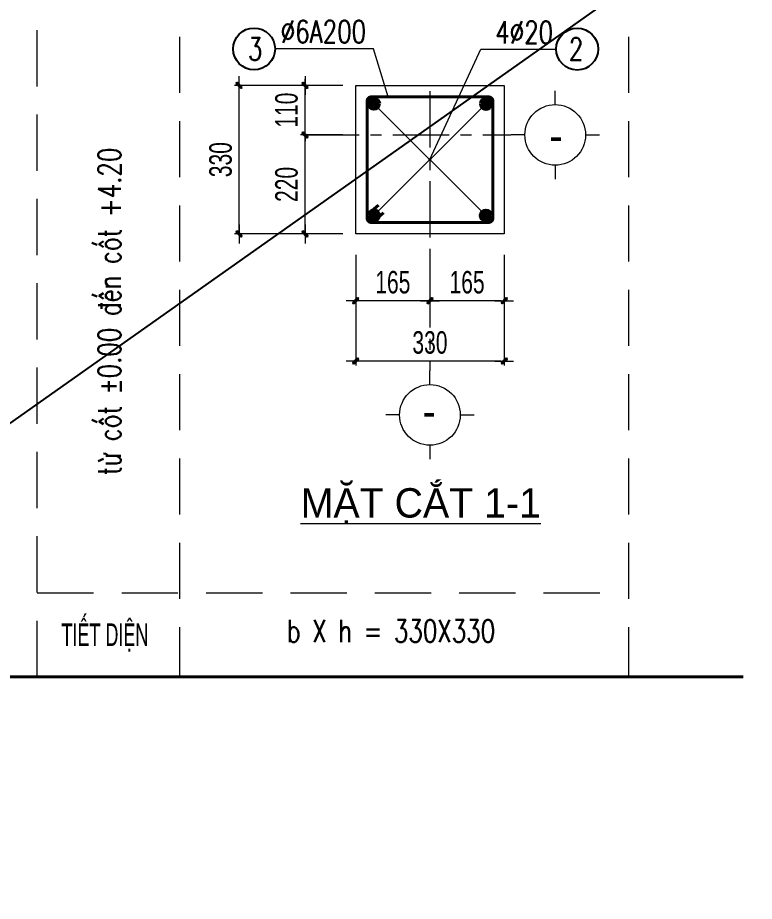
# Model space of a CAD drawing. Header units: millimetres. Extents: x -211129 to 461116, y -574633 to 115.
# Drawn here: x 74016 to 82200, y -546468 to -536647 of the extents above; entities that cross this region are included whole.
import ezdxf
from ezdxf.enums import TextEntityAlignment as Align

# ---------------------------------------------------------------- set-up
doc = ezdxf.new("R2010")
doc.units = ezdxf.units.MM
doc.header["$MEASUREMENT"] = 0
doc.header["$PDMODE"] = 32
for name, pattern in [('CENTERX2', [4, 2.5, -0.5, 0.5, -0.5]), ('DASHDOT', [1, 0.5, -0.25, 0, -0.25]), ('HIDDEN', [0.375, 0.25, -0.125])]:
    doc.linetypes.add(name, pattern=pattern)
doc.layers.get('Defpoints').update_dxf_attribs({"color": 1})
for name, color, linetype, lineweight in [('7', 7, 'Continuous', 13), ('EG Dim', 8, 'Continuous', 15), ('EG Text1', 3, 'Continuous', 20), ('EG Text2', 7, 'Continuous', 20), ('KICHTHUOC', 8, 'Continuous', 18), ('LC Dim', 8, 'Continuous', 18), ('LC ISO', 153, 'Continuous', 13), ('LC MANH DUT', 35, 'HIDDEN', 5), ('LC Net dam2', 6, 'Continuous', 40), ('LC Net dam3', 1, 'Continuous', 60), ('LC Net manh', 133, 'Continuous', 5), ('LC Net truc', 79, 'DASHDOT', 13), ('LC Text1', 3, 'Continuous', 20), ('LC Text2', 7, 'Continuous', 25), ('TEXT2', 7, 'Continuous', 18)]:
    doc.layers.add(name, color=color, linetype=linetype, lineweight=lineweight)
doc.layers.add('KCS_Plotter', color=11, linetype='Continuous', plot=False)
doc.styles.add('EG 1', font='VHAVANB.TTF')
doc.styles.add('EG Hai', font='VHARIALN.TTF', dxfattribs={"width": 0.7})
doc.styles.add('EG Huy', font='vnsimli.shx', dxfattribs={"width": 0.75})
doc.styles.add('HOATBIF', font='hoatbif.shx', dxfattribs={"width": 0.7})
doc.styles.add('LC 1', font='VHAVANB.TTF')
doc.styles.add('LC 3', font='vnsimli.shx', dxfattribs={"width": 0.75})
doc.dimstyles.new('1-100(1-40)', dxfattribs={"dimscale": 40, "dimtxt": 2.5, "dimasz": 0.35, "dimexe": 0.5, "dimexo": 0, "dimgap": 0.8, "dimtad": 1, "dimdec": 0, "dimzin": 0, "dimdsep": 46, "dimtxsty": 'HOATBIF', "dimblk1": 'DOT', "dimblk2": 'DOT', "dimsah": 1, "dimcen": -1, "dimdle": 1, "dimclrd": 256, "dimclre": 256, "dimclrt": 4, "dimadec": 3, "dimazin": 2, "dimtfac": 0.333333, "dimtdec": 0, "dimtix": 1, "dimtmove": 2, "dimatfit": 3, "dimldrblk": 'DOT', "dimfxl": 1, "dimtvp": 0.833333, "dimtolj": 1, "dimtzin": 0, "dimarcsym": 0})

# ---------------------------------------------------------------- blocks, each defined once
blk = doc.blocks.new('TIEUDE2')
at = {"layer": 'LC Text2', "color": 7, "style": 'LC 1'}
blk.add_attdef('%%UTIªU§Ò', text='', height=3.5, dxfattribs=at).set_placement((0, 0), align=Align.BOTTOM_CENTER)
blk.add_attdef('TL', text='', height=2.2, dxfattribs=at).set_placement((0, -1.8), align=Align.TOP_CENTER)
blk = doc.blocks.new('theptron1')
at = {"layer": 'LC Net dam3'}
for p, q in [((-0.5, 0), (0.5, 0)), ((-0.354, 0.354), (0.354, -0.354)), ((0.354, 0.354), (-0.354, -0.354)), ((0, 0.5), (0, -0.5))]:
    blk.add_line(p, q, dxfattribs=at)
blk.add_circle((0, 0), 0.5, dxfattribs=at)
blk = doc.blocks.new('DOT')
at = {"layer": 'LC Dim'}
blk.add_line((-3, 0), (3, 0), dxfattribs=at)
at = {"layer": 'LC Dim', "color": 4}
blk.add_line((-1, -1), (1, 1), dxfattribs=at)
blk.add_lwpolyline([(0.5, 1), (-1, -0.5), (-0.5, -1), (1, 0.5)], close=True, dxfattribs=at)
blk = doc.blocks.new('*D1241')
at = {"layer": 'Defpoints', "color": 0, "ltscale": 2, "transparency": 16777216}
for p in [(2404.5, 1888.9), (2573, 1888.9), (2573, 1448.9)]:
    blk.add_point(p, dxfattribs=at)
at = {"layer": 'LC Dim', "lineweight": -2, "ltscale": 2, "transparency": 16777216}
for p, q in [((2573, 1888.9), (2384.5, 1888.9)), ((2404.5, 1462.9), (2404.5, 1874.9)), ((2573, 1448.9), (2384.5, 1448.9))]:
    blk.add_line(p, q, dxfattribs=at)
at = {"layer": 'LC Dim', "lineweight": -2, "ltscale": 2, "transparency": 16777216, "xscale": 14, "yscale": 14, "zscale": 14}
for p, rotation in [((2404.5, 1888.9), 90), ((2404.5, 1448.9), 270)]:
    blk.add_blockref('DOT', p, dxfattribs=dict(at, rotation=rotation))
at = {"layer": 'LC Dim', "color": 4, "ltscale": 2, "transparency": 16777216, "insert": (2322.5, 1668.9), "char_height": 100, "attachment_point": 5, "rotation": 90, "style": 'HOATBIF'}
blk.add_mtext('\\A1;220', dxfattribs=at)
blk = doc.blocks.new('_Dot')
at = {"color": 0, "linetype": 'ByBlock', "lineweight": -2}
blk.add_line((-0.5, 0), (-1, 0), dxfattribs=at)
at = {"color": 0, "linetype": 'ByBlock', "const_width": 0.5}
blk.add_lwpolyline([(-0.25, 0, 1), (0.25, 0, 1)], format="xyb", close=True, dxfattribs=at)
blk = doc.blocks.new('*D1242')
at = {"layer": 'Defpoints', "color": 0, "ltscale": 2, "transparency": 16777216}
for p in [(2404.5, 2108.9), (2573, 2108.9), (2573, 1888.9)]:
    blk.add_point(p, dxfattribs=at)
at = {"layer": 'LC Dim', "lineweight": -2, "ltscale": 2, "transparency": 16777216}
for p, q in [((2404.5, 2122.9), (2404.5, 2136.9)), ((2573, 2108.9), (2384.5, 2108.9)), ((2404.5, 1888.9), (2404.5, 2108.9)), ((2573, 1888.9), (2384.5, 1888.9)), ((2404.5, 1874.9), (2404.5, 1860.9))]:
    blk.add_line(p, q, dxfattribs=at)
at = {"layer": 'LC Dim', "lineweight": -2, "ltscale": 2, "transparency": 16777216, "xscale": 14, "yscale": 14, "zscale": 14}
for p, rotation in [((2404.5, 2108.9), 270), ((2404.5, 1888.9), 90)]:
    blk.add_blockref('DOT', p, dxfattribs=dict(at, rotation=rotation))
at = {"layer": 'LC Dim', "color": 4, "ltscale": 2, "transparency": 16777216, "insert": (2322.5, 1998.9), "char_height": 100, "attachment_point": 5, "rotation": 90, "style": 'HOATBIF'}
blk.add_mtext('\\A1;110', dxfattribs=at)
blk = doc.blocks.new('*D1243')
at = {"layer": 'Defpoints', "color": 0, "ltscale": 2, "transparency": 16777216}
for p in [(2111.6, 2108.9), (2573, 2108.9), (2573, 1448.9)]:
    blk.add_point(p, dxfattribs=at)
at = {"layer": 'LC Dim', "lineweight": -2, "ltscale": 2, "transparency": 16777216}
for p, q in [((2573, 2108.9), (2091.6, 2108.9)), ((2111.6, 1462.9), (2111.6, 2094.9)), ((2573, 1448.9), (2091.6, 1448.9))]:
    blk.add_line(p, q, dxfattribs=at)
at = {"layer": 'LC Dim', "lineweight": -2, "ltscale": 2, "transparency": 16777216, "xscale": 14, "yscale": 14, "zscale": 14}
for p, rotation in [((2111.6, 2108.9), 90), ((2111.6, 1448.9), 270)]:
    blk.add_blockref('DOT', p, dxfattribs=dict(at, rotation=rotation))
at = {"layer": 'LC Dim', "color": 4, "ltscale": 2, "transparency": 16777216, "insert": (2029.6, 1778.9), "char_height": 100, "attachment_point": 5, "rotation": 90, "style": 'HOATBIF'}
blk.add_mtext('\\A1;330', dxfattribs=at)
blk = doc.blocks.new('*D1244')
at = {"layer": 'Defpoints', "color": 0, "ltscale": 2, "transparency": 16777216}
for p in [(2959.7, 1355.1), (3289.7, 1355.1), (2959.7, 1151.6)]:
    blk.add_point(p, dxfattribs=at)
at = {"layer": 'LC Dim', "lineweight": -2, "ltscale": 2, "transparency": 16777216}
for p, q in [((2959.7, 1355.1), (2959.7, 1131.6)), ((3289.7, 1355.1), (3289.7, 1131.6)), ((3275.7, 1151.6), (2973.7, 1151.6))]:
    blk.add_line(p, q, dxfattribs=at)
at = {"layer": 'LC Dim', "lineweight": -2, "ltscale": 2, "transparency": 16777216, "xscale": 14, "yscale": 14, "zscale": 14, "rotation": 180}
blk.add_blockref('DOT', (2959.7, 1151.6), dxfattribs=at)
at = {"layer": 'LC Dim', "lineweight": -2, "ltscale": 2, "transparency": 16777216, "xscale": 14, "yscale": 14, "zscale": 14}
blk.add_blockref('DOT', (3289.7, 1151.6), dxfattribs=at)
at = {"layer": 'LC Dim', "color": 4, "ltscale": 2, "transparency": 16777216, "insert": (3124.7, 1233.6), "char_height": 100, "attachment_point": 5, "style": 'HOATBIF'}
blk.add_mtext('\\A1;165', dxfattribs=at)
blk = doc.blocks.new('*D1245')
at = {"layer": 'Defpoints', "color": 0, "ltscale": 2, "transparency": 16777216}
for p in [(2629.7, 1355.1), (2959.7, 1355.1), (2629.7, 1151.6)]:
    blk.add_point(p, dxfattribs=at)
at = {"layer": 'LC Dim', "lineweight": -2, "ltscale": 2, "transparency": 16777216}
for p, q in [((2629.7, 1355.1), (2629.7, 1131.6)), ((2959.7, 1355.1), (2959.7, 1131.6)), ((2945.7, 1151.6), (2643.7, 1151.6))]:
    blk.add_line(p, q, dxfattribs=at)
at = {"layer": 'LC Dim', "lineweight": -2, "ltscale": 2, "transparency": 16777216, "xscale": 14, "yscale": 14, "zscale": 14, "rotation": 180}
blk.add_blockref('DOT', (2629.7, 1151.6), dxfattribs=at)
at = {"layer": 'LC Dim', "lineweight": -2, "ltscale": 2, "transparency": 16777216, "xscale": 14, "yscale": 14, "zscale": 14}
blk.add_blockref('DOT', (2959.7, 1151.6), dxfattribs=at)
at = {"layer": 'LC Dim', "color": 4, "ltscale": 2, "transparency": 16777216, "insert": (2794.7, 1233.6), "char_height": 100, "attachment_point": 5, "style": 'HOATBIF'}
blk.add_mtext('\\A1;165', dxfattribs=at)
blk = doc.blocks.new('*D1246')
at = {"layer": 'Defpoints', "color": 0, "ltscale": 2, "transparency": 16777216}
for p in [(2629.7, 1355.1), (3289.7, 1355.1), (2629.7, 883.7)]:
    blk.add_point(p, dxfattribs=at)
at = {"layer": 'LC Dim', "lineweight": -2, "ltscale": 2, "transparency": 16777216}
for p, q in [((2629.7, 1355.1), (2629.7, 863.7)), ((3289.7, 1355.1), (3289.7, 863.7)), ((3275.7, 883.7), (2643.7, 883.7))]:
    blk.add_line(p, q, dxfattribs=at)
at = {"layer": 'LC Dim', "lineweight": -2, "ltscale": 2, "transparency": 16777216, "xscale": 14, "yscale": 14, "zscale": 14, "rotation": 180}
blk.add_blockref('DOT', (2629.7, 883.7), dxfattribs=at)
at = {"layer": 'LC Dim', "lineweight": -2, "ltscale": 2, "transparency": 16777216, "xscale": 14, "yscale": 14, "zscale": 14}
blk.add_blockref('DOT', (3289.7, 883.7), dxfattribs=at)
at = {"layer": 'LC Dim', "color": 4, "ltscale": 2, "transparency": 16777216, "insert": (2959.7, 965.7), "char_height": 100, "attachment_point": 5, "style": 'HOATBIF'}
blk.add_mtext('\\A1;330', dxfattribs=at)
blk = doc.blocks.new('TTRUC')
at = {"layer": 'LC ISO'}
for p, q in [((0, 6.95), (0, 10.13)), ((-6.95, 0), (-10.13, 0)), ((6.95, 0), (10.13, 0)), ((0, -6.95), (0, -10.13))]:
    blk.add_line(p, q, dxfattribs=at)
at = {"layer": 'LC Net manh'}
blk.add_circle((0, 0), 6.95, dxfattribs=at)
blk = doc.blocks.new('fdsg')
at = {"layer": '7'}
blk.add_lwpolyline([(3289.7, 2108.9), (3289.7, 1448.9), (2629.7, 1448.9), (2629.7, 2108.9)], close=True, dxfattribs=at)
at = {"layer": 'LC Dim', "ltscale": 2}
for p, q in [((2708.2, 2271.2), (2271.2, 2271.2)), ((2774.2, 2058.3), (2708.2, 2271.2)), ((3245.1, 2270.7), (3521, 2270.7)), ((2710.8, 1530.5), (3208.1, 2027.8)), ((2710.8, 2027.4), (3208.1, 1530))]:
    blk.add_line(p, q, dxfattribs=at)
at = {"layer": 'LC MANH DUT', "ltscale": 1000}
for p, q in [((1846.1, 2700.8), (1846.1, -520.7)), ((1214.9, -146.4), (3842.4, -146.4)), ((1214.9, -520.7), (3842.4, -520.7))]:
    blk.add_line(p, q, dxfattribs=at)
blk.add_lwpolyline([(1214.9, -520.7), (1214.9, 2700.8), (3842.4, 2700.8), (3842.4, -520.7)], dxfattribs=at)
at = {"layer": 'LC Net dam2'}
for p, q in [((2680.5, 1533.9), (2730.9, 1577.2)), ((2703.2, 1499.6), (2753.6, 1542.9))]:
    blk.add_line(p, q, dxfattribs=at)
blk.add_lwpolyline([(3238.9, 2038.3), (3238.9, 1519.6, -0.414214), (3218.9, 1499.6), (2700.5, 1499.6, -0.414214), (2680.5, 1519.6), (2680.5, 2038.3, -0.414214), (2700.5, 2058.3), (3218.9, 2058.3, -0.414214)], format="xyb", close=True, dxfattribs=at)
at = {"layer": 'LC Net dam2', "ltscale": 2}
blk.add_lwpolyline([(-2449, -520.7), (4352, -520.7)], dxfattribs=at)
at = {"layer": 'LC Net truc', "linetype": 'CENTERX2', "ltscale": 100}
for p, q in [((2959.7, 2082.9), (2959.7, 840.4)), ((2394.9, 1888.9), (3319.9, 1888.9))]:
    blk.add_line(p, q, dxfattribs=at)
at = {"layer": 'LC Text2', "linetype": 'ByBlock'}
for centre in [(2178.1, 2271.2), (3614, 2270.7)]:
    blk.add_circle(centre, 93.1, dxfattribs=at)
at = {"layer": 'EG Dim', "yscale": 42.40098003740422}
for p, xscale, zscale, rotation in [((2710.8, 2027.4), 42.40098003740422, 42.40098003740422, 90), ((3208.6, 2027.4), -42.40098003740422, 42.40098003745079, 270), ((2710.8, 1530.5), -42.40098003740422, 42.40098003745079, 90), ((3208.6, 1530.5), 42.40098003740422, 42.40098003740422, 270)]:
    blk.add_blockref('theptron1', p, dxfattribs=dict(at, xscale=xscale, zscale=zscale, rotation=rotation))
at = {"layer": 'EG Text2'}
ref = blk.add_blockref('TIEUDE2', (2919.2, 148.5), dxfattribs=dict(at, xscale=38.47888938407414, yscale=38.47888938407414, zscale=38.47888938407414))
ref.add_attrib('%%UTIªU§Ò', '%%UmÆt c¾t 1-1', dxfattribs={"layer": 'TEXT2', "color": 7, "height": 130.68, "style": 'EG 1'}).set_placement((2919.2, 148.5), align=Align.BOTTOM_CENTER)
at = {"layer": 'KICHTHUOC', "xscale": 19.39036266761832, "yscale": 19.39036266761832, "zscale": 19.39036266761832}
for p in [(3516.4, 1888.9), (2959.7, 644)]:
    blk.add_blockref('TTRUC', p, dxfattribs=at)
at = {"layer": 'EG Text1', "color": 3, "style": 'EG Huy', "width": 0.75}
blk.add_text('tõ cèt %%P0.00 ®Õn cèt +4.20', height=100, rotation=90, dxfattribs=at).set_placement((1585.5, 376.1))
blk.add_text('b X h = 330X330', height=100, dxfattribs=at).set_placement((2323.9, -366.4))
at = {"layer": 'EG Text2', "lineweight": -2, "style": 'EG Hai', "width": 0.7}
blk.add_text('tiÕt diÖn', height=100, dxfattribs=at).set_placement((1322.2, -383.1))
at = {"layer": 'LC Text1', "ltscale": 0.2, "style": 'LC 1', "width": 0.9}
for p in [(3520.2, 1767.5), (2956.1, 541.2)]:
    blk.add_text('-', height=150, dxfattribs=at).set_placement(p, align=Align.BOTTOM_CENTER)
at = {"layer": 'LC Text2', "linetype": 'ByBlock', "style": 'LC 3', "width": 0.75}
for s, p in [('%%C6A200', (2296.7, 2298.4)), ('4%%C20', (3250, 2294.8))]:
    blk.add_text(s, height=100, dxfattribs=at).set_placement(p)
for s, p in [('3', (2183.4, 2271.2)), ('2', (3608.8, 2270.7))]:
    blk.add_text(s, height=100, dxfattribs=at).set_placement(p, align=Align.MIDDLE_CENTER)
at = {"layer": 'LC Dim', "ltscale": 2}
for base, p1, p2, angle, picture, middle in [((2111.6, 2108.9), (2573, 1448.9), (2573, 2108.9), 90, '*D1243', (2029.6, 1778.9)), ((2404.5, 2108.9), (2573, 1888.9), (2573, 2108.9), 90, '*D1242', (2322.5, 1998.9)), ((2404.5, 1888.9), (2573, 1448.9), (2573, 1888.9), 90, '*D1241', (2322.5, 1668.9)), ((2629.7, 1151.6), (2959.7, 1355.1), (2629.7, 1355.1), 180, '*D1245', (2794.7, 1233.6)), ((2629.7, 883.7), (3289.7, 1355.1), (2629.7, 1355.1), 180, '*D1246', (2959.7, 965.7)), ((2959.7, 1151.6), (3289.7, 1355.1), (2959.7, 1355.1), 180, '*D1244', (3124.7, 1233.6))]:
    dim = blk.add_linear_dim(base=base, p1=p1, p2=p2, angle=angle, dimstyle='1-100(1-40)', override={"dimlfac": 0.5}, dxfattribs=at)
    dim.commit()
    dim.dimension.update_dxf_attribs({"geometry": picture, "text_midpoint": middle})
blk.add_leader([(2959.7, 1779.5), (3185.9, 2270.7), (3521, 2270.7)], dimstyle='1-100(1-40)', override={"dimlfac": 0.5}, dxfattribs=at)

msp = doc.modelspace()

# ---------------------------------------------------------------- linework, layer by layer
at = {"layer": 'KCS_Plotter', "ltscale": 750}
msp.add_line((45316.3, -561391.2), (87316.3, -531691.2), dxfattribs=at)

# ---------------------------------------------------------------- block references
at = {"layer": 'LC Dim', "xscale": 2.5, "yscale": 2.5, "zscale": 2.5}
msp.add_blockref('fdsg', (71197.2, -542672.2), dxfattribs=at)

doc.saveas('drawing.dxf')
